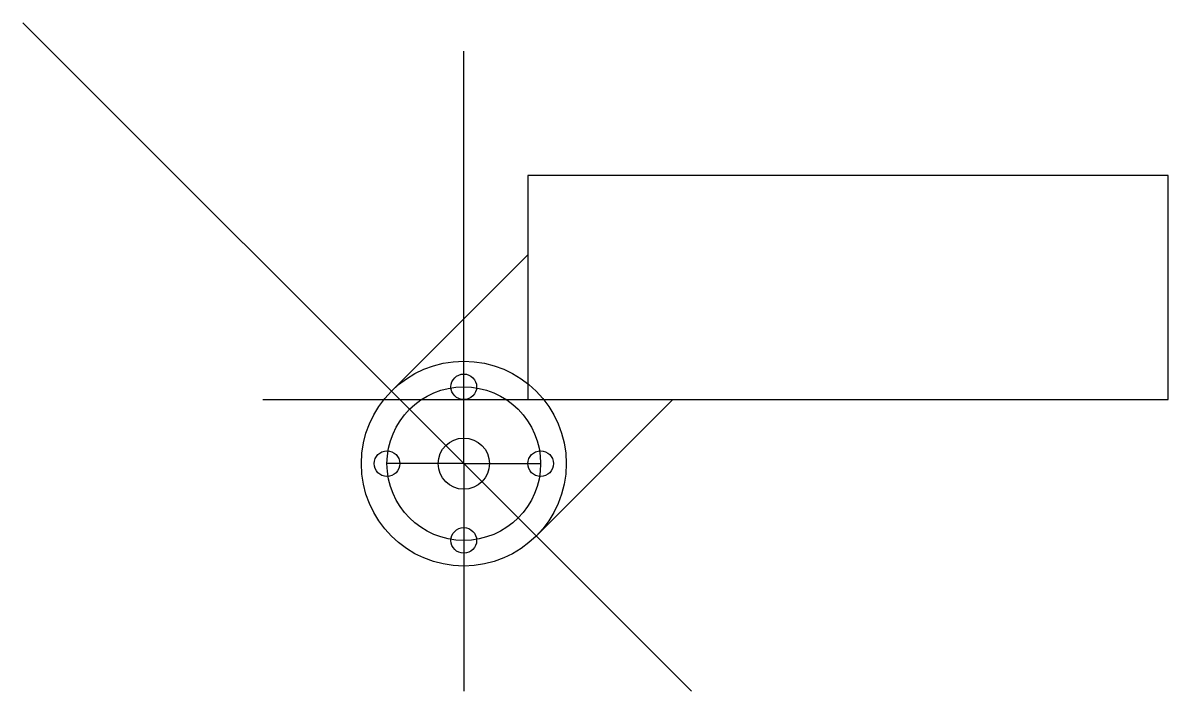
# Model space of a CAD drawing. Header units: millimetres. Extents: x -64 to 114, y 390 to 494.
import ezdxf

# ---------------------------------------------------------------- set-up
doc = ezdxf.new("R2010")
doc.units = ezdxf.units.MM
doc.layers.get('0').update_dxf_attribs({"linetype": 'CONTINUOUS'})

msp = doc.modelspace()

# ---------------------------------------------------------------- linework, layer by layer
for p, q in [((4.46, 425.54), (-64.4, 494.4)), ((4.46, 425.54), (4.46, 490)), ((-6.85, 436.85), (14.46, 458.17)), ((4.46, 425.54), (4.46, 437.54)), ((-26.92, 435.54), (52, 435.54)), ((15.77, 414.23), (37.09, 435.54)), ((4.46, 425.54), (-7.54, 425.54)), ((4.46, 425.54), (16.46, 425.54)), ((4.46, 425.54), (4.46, 390)), ((4.46, 425.54), (40, 390))]:
    msp.add_line(p, q)
msp.add_lwpolyline([(114.46, 470.54), (14.46, 470.54), (14.46, 435.54), (114.46, 435.54)], close=True)
for centre, radius in [((4.46, 425.54), 16), ((4.46, 437.54), 2), ((4.46, 425.54), 12), ((4.46, 425.54), 4), ((-7.54, 425.54), 2), ((16.46, 425.54), 2), ((4.46, 413.54), 2)]:
    msp.add_circle(centre, radius)

doc.saveas('drawing.dxf')
